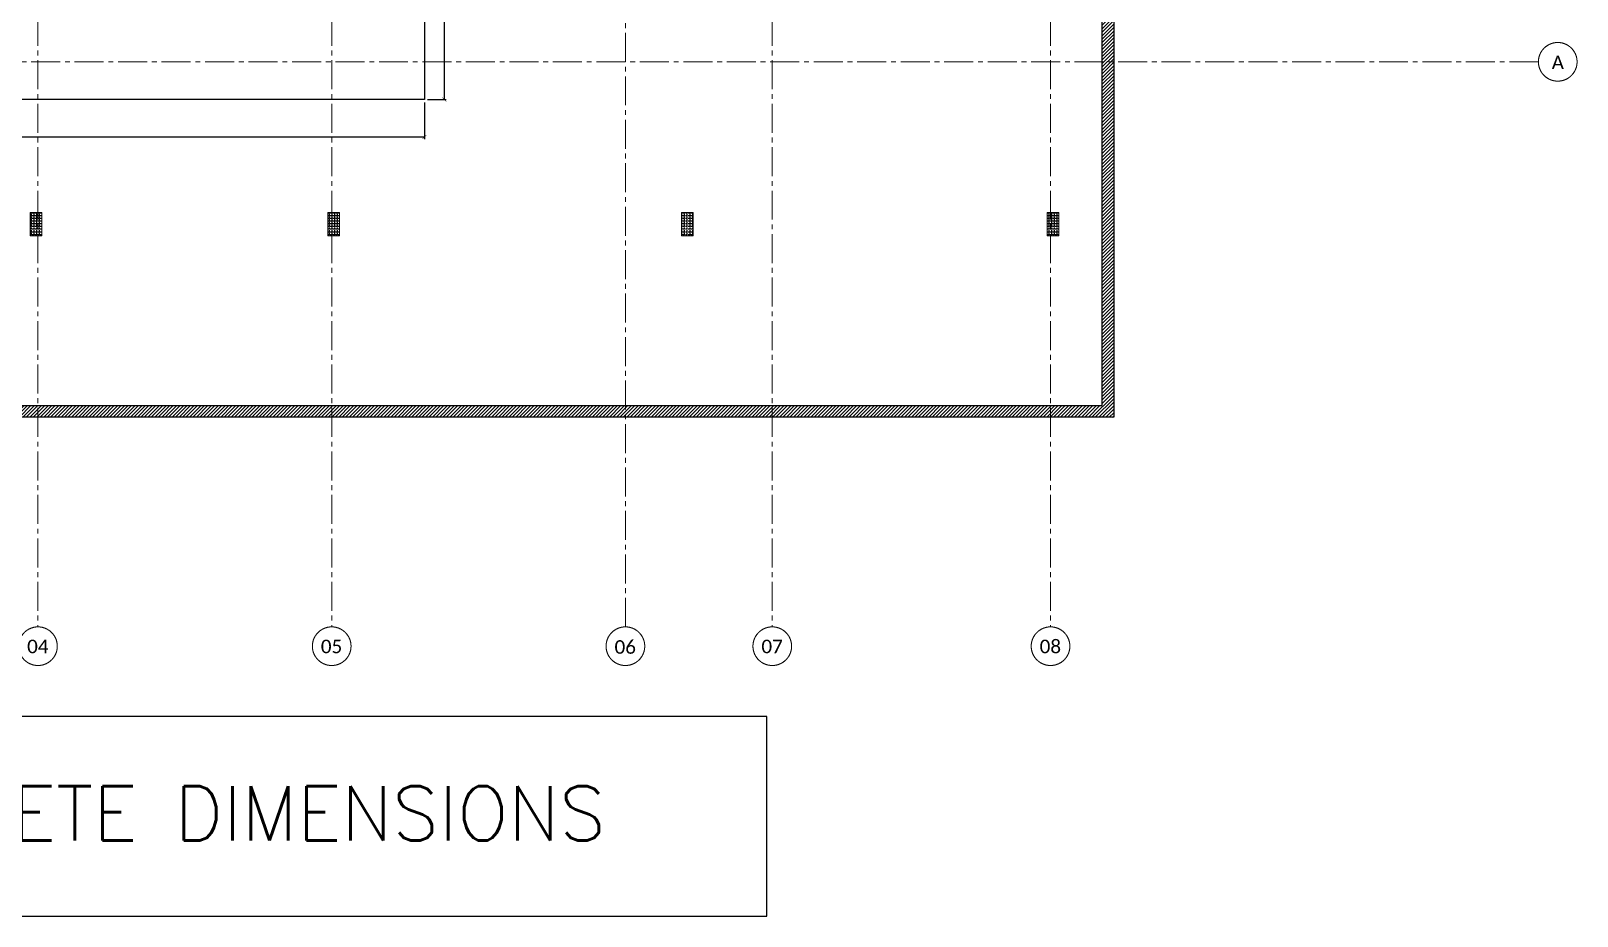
# Model space of a CAD drawing. Header units: millimetres. Extents: x -967280 to 3852, y 2833 to 1955156.
# Drawn here: x -621011 to -581004, y 365125 to 388037 of the extents above; entities that cross this region are included whole.
import ezdxf

# ---------------------------------------------------------------- set-up
doc = ezdxf.new("R2010")
doc.units = ezdxf.units.MM
doc.header["$LTSCALE"] = 1000
doc.header["$PDMODE"] = 35
doc.header["$PDSIZE"] = 25
doc.linetypes.add('Columns_Structural070816$0$CENTER2', pattern=[1.125, 0.75, -0.125, 0.125, -0.125])
doc.linetypes.add('HRZN_Line-Ptrn-Sold', pattern=[9144001.0, 9144000.0, -1])
for name, color, linetype in [('_N-DIM 3', 7, 'Continuous'), ('A-ANNO-TEXT-25', 7, 'Continuous'), ('R.C. footing', 4, 'Continuous'), ('S - BATH Hach', 1, 'Continuous'), ('S - col hach', 1, 'Continuous'), ('S -Beams', 2, 'Continuous')]:
    doc.layers.add(name, color=color, linetype=linetype)
for name, color, linetype, lineweight in [('A-AX-ATT-100', 7, 'HRZN_Line-Ptrn-Sold', 18), ('S - column', 6, 'Continuous', 60), ('ST-000-AXIS', 9, 'Columns_Structural070816$0$CENTER2', 9)]:
    doc.layers.add(name, color=color, linetype=linetype, lineweight=lineweight)
doc.styles.add('Calibri_2', font='calibri.ttf', dxfattribs={"height": 300})
doc.styles.add('ROMANC', font='romanc.shx')
doc.styles.add('TUNELNO', font='romans.shx', dxfattribs={"width": 0.9})
doc.dimstyles.new('Copy(2) of DSEC', dxfattribs={"dimtxt": 200, "dimasz": 100, "dimexe": 50, "dimexo": 80, "dimgap": 100, "dimtad": 1, "dimdec": 0, "dimrnd": 5, "dimzin": 0, "dimdsep": 46, "dimtxsty": 'TUNELNO', "dimblk": 'ARCHTICK', "dimcen": 0.09, "dimclrd": 1, "dimclre": 1, "dimclrt": 3, "dimadec": 0, "dimazin": 0, "dimtfac": 0.78125, "dimtdec": 0, "dimtix": 1, "dimtmove": 2, "dimatfit": 3, "dimldrblk": 'ARCHTICK', "dimfxl": 1, "dimtolj": 1, "dimtzin": 0, "dimarcsym": 0})
pattern_1 = [(90, (-416898.87, -510339.72), (-69.85, 4e-15), [50.8, -19.05]), (180, (-416898.87, -510339.72), (-9e-15, -69.85), [50.8, -19.05])]

# ---------------------------------------------------------------- blocks, each defined once
blk = doc.blocks.new('A$C46269fcd new')
at = {"layer": 'S - BATH Hach', "ltscale": 30, "transparency": 33554483}
h = blk.add_hatch(dxfattribs=at)
h.set_pattern_fill('ANSI31', color=1, scale=20)
h.set_pattern_definition([(45, (643184.17, -484711.8), (-44.9012806, 44.9012806), [])])
h.paths.add_polyline_path([(47835, 35800), (47835, -9200), (-6100, -9200), (-6100, 35800), (-5800, 35800), (-5800, -8900), (47535, -8900), (47535, 35800)])
at = {"layer": 'S - col hach', "true_color": 0xcd6928}
h = blk.add_hatch(dxfattribs=at)
h.set_pattern_fill('ANGLE', color=32, scale=10, angle=90)
h.set_pattern_definition(pattern_1)
h.paths.add_polyline_path([(20100, -3900), (19800, -3900), (19800, -4500), (20100, -4500)])
h = blk.add_hatch(dxfattribs=at)
h.set_pattern_fill('ANGLE', color=32, scale=10, angle=90)
h.set_pattern_definition([(90, (-416798.87, -510339.72), (-69.85, 4e-15), [50.8, -19.05]), (180, (-416798.87, -510339.72), (-9e-15, -69.85), [50.8, -19.05])])
h.paths.add_polyline_path([(27800, -3900), (27500, -3900), (27500, -4500), (27800, -4500)])
h = blk.add_hatch(dxfattribs=at)
h.set_pattern_fill('ANGLE', color=32, scale=10, angle=90)
h.set_pattern_definition(pattern_1)
h.paths.add_polyline_path([(36950, -3900), (36650, -3900), (36650, -4500), (36950, -4500)])
h = blk.add_hatch(dxfattribs=at)
h.set_pattern_fill('ANGLE', color=32, scale=10, angle=90)
h.set_pattern_definition(pattern_1)
h.paths.add_polyline_path([(46415, -3900), (46115, -3900), (46115, -4500), (46415, -4500)])
at = {"layer": 'R.C. footing', "color": 4, "ltscale": 30}
blk.add_lwpolyline([(47835, 35800), (47835, -9200), (-6100, -9200), (-6100, 35800), (-5800, 35800), (-5800, -8900), (47535, -8900), (47535, 35800)], close=True, dxfattribs=at)
at = {"layer": 'S - column', "lineweight": 15}
for points in [[(20100, -3900), (19800, -3900), (19800, -4500), (20100, -4500)], [(27800, -3900), (27500, -3900), (27500, -4500), (27800, -4500)], [(36950, -3900), (36650, -3900), (36650, -4500), (36950, -4500)], [(46415, -3900), (46115, -3900), (46115, -4500), (46415, -4500)]]:
    blk.add_lwpolyline(points, close=True, dxfattribs=at)
blk = doc.blocks.new('_ArchTick')
at = {"color": 0, "linetype": 'ByBlock', "const_width": 0.15}
blk.add_lwpolyline([(-0.5, -0.5), (0.5, 0.5)], dxfattribs=at)
blk = doc.blocks.new('*D498')
at = {"layer": '_N-DIM 3', "color": 1, "lineweight": -2, "ltscale": 30, "transparency": 16777216}
for p, q in [((-610749, 393137), (-610265, 393137)), ((-610315, 393137), (-610315, 386262)), ((-610749, 386262), (-610265, 386262))]:
    blk.add_line(p, q, dxfattribs=at)
at = {"layer": 'Defpoints', "color": 0, "ltscale": 30, "transparency": 16777216}
for p in [(-610829, 393137), (-610829, 386262), (-610315, 386262)]:
    blk.add_point(p, dxfattribs=at)
at = {"layer": '_N-DIM 3', "color": 1, "lineweight": -2, "ltscale": 30, "transparency": 16777216, "xscale": 100, "yscale": 100, "zscale": 100}
for p, rotation in [((-610315, 393137), 90), ((-610315, 386262), 270)]:
    blk.add_blockref('_ArchTick', p, dxfattribs=dict(at, rotation=rotation))
at = {"layer": '_N-DIM 3', "color": 3, "ltscale": 30, "transparency": 16777216, "insert": (-610515, 389700), "char_height": 200, "attachment_point": 5, "rotation": 90, "style": 'TUNELNO'}
blk.add_mtext('\\A1;6875', dxfattribs=at)
blk = doc.blocks.new('*D499')
at = {"layer": '_N-DIM 3', "color": 1, "lineweight": -2, "ltscale": 30, "transparency": 16777216}
for p, q in [((-634645, 386182), (-634645, 385238)), ((-610829, 386182), (-610829, 385238)), ((-610829, 385288), (-634645, 385288))]:
    blk.add_line(p, q, dxfattribs=at)
at = {"layer": 'Defpoints', "color": 0, "ltscale": 30, "transparency": 16777216}
for p in [(-634645, 386262), (-610829, 386262), (-634645, 385288)]:
    blk.add_point(p, dxfattribs=at)
at = {"layer": '_N-DIM 3', "color": 1, "lineweight": -2, "ltscale": 30, "transparency": 16777216, "xscale": 100, "yscale": 100, "zscale": 100, "rotation": 180}
blk.add_blockref('_ArchTick', (-634645, 385288), dxfattribs=at)
at = {"layer": '_N-DIM 3', "color": 1, "lineweight": -2, "ltscale": 30, "transparency": 16777216, "xscale": 100, "yscale": 100, "zscale": 100}
blk.add_blockref('_ArchTick', (-610829, 385288), dxfattribs=at)
at = {"layer": '_N-DIM 3', "color": 3, "ltscale": 30, "transparency": 16777216, "insert": (-622737, 385488), "char_height": 200, "attachment_point": 5, "style": 'TUNELNO'}
blk.add_mtext('\\A1;23815', dxfattribs=at)
blk = doc.blocks.new('Grid - HRZN_G-Datm-Grid-Head-1554275-FIRST FLOOR FFL_1_')
at = {"layer": 'A-AX-ATT-100'}
blk.add_circle((0, 0), 5, dxfattribs=at)
blk = doc.blocks.new('AXES-00')
at = {"layer": 'ST-000-AXIS'}
for p, q in [((536898.9, 750979.6), (536898.9, 695813.8)), ((544498.9, 750979.6), (544498.9, 695813.8)), ((552098.9, 695813.8), (552098.9, 750979.6)), ((555898.9, 750979.6), (555898.9, 695813.8)), ((563098.9, 750979.6), (563098.9, 695813.8)), ((575723.2, 710439.7), (505674.3, 710439.7))]:
    blk.add_line(p, q, dxfattribs=at)
at = {"layer": 'A-AX-ATT-100'}
for p, xscale, yscale, zscale, rotation in [((576223.2, 710439.7), 100.0000000000001, 100.0000000000001, 100.0000000000001, 90), ((536898.9, 695313.8), 99.99999999999993, 99.99999999999993, 99.99999999999993, 180), ((544498.9, 695313.8), 99.99999999999993, 99.99999999999993, 99.99999999999993, 180), ((555898.9, 695313.8), 99.99999999999993, 99.99999999999993, 99.99999999999993, 180), ((563098.9, 695313.8), 99.99999999999993, 99.99999999999993, 99.99999999999993, 180)]:
    blk.add_blockref('Grid - HRZN_G-Datm-Grid-Head-1554275-FIRST FLOOR FFL_1_', p, dxfattribs=dict(at, xscale=xscale, yscale=yscale, zscale=zscale, rotation=rotation))
at = {"layer": 'A-AX-ATT-100', "xscale": 99.99999999999993, "yscale": 99.99999999999993, "zscale": 99.99999999999993}
blk.add_blockref('Grid - HRZN_G-Datm-Grid-Head-1554275-FIRST FLOOR FFL_1_', (552098.9, 695313.8), dxfattribs=at)
at = {"layer": 'A-AX-ATT-100', "linetype": 'Continuous', "lineweight": 13, "char_height": 350, "attachment_point": 1, "style": 'Calibri_2'}
for s, insert, width in [('A', (576067.7, 710601), 384.81), ('04', (536618, 695481.8), 673.417), ('05', (544218, 695481.8), 673.417), ('06', (551817.7, 695468.8), 673.417), ('07', (555618, 695481.8), 673.417), ('08', (562818, 695481.8), 673.417)]:
    blk.add_mtext(s, dxfattribs=dict(at, insert=insert, width=width))

msp = doc.modelspace()

# ---------------------------------------------------------------- linework, layer by layer
at = {"layer": 'R.C. footing'}
msp.add_lwpolyline([(-610828.7, 393137.4), (-610828.7, 386262.3), (-634632, 386262.3), (-634632, 414787.3), (-610828.7, 414787.3), (-610828.7, 404237.4), (-606038.1, 404237.4), (-606038.1, 396837.4), (-609078.7, 396837.4), (-609078.7, 393137.4)], close=True, dxfattribs=at)
at = {"layer": 'S -Beams'}
msp.add_lwpolyline([(-633938.3, 365125.2), (-601971.8, 365125.2), (-601971.8, 370288), (-633938.3, 370288)], close=True, dxfattribs=at)

# ---------------------------------------------------------------- block references
at = {"layer": '_N-DIM 3', "color": 6, "linetype": 'Continuous', "ltscale": 30}
msp.add_blockref('AXES-00', (-1157727.6, -323202.4), dxfattribs=at)
at = {"layer": 'S - column', "color": 7, "true_color": 0xffffff}
msp.add_blockref('A$C46269fcd new', (-640828.7, 387237.4), dxfattribs=at)

# ---------------------------------------------------------------- texts
at = {"layer": 'A-ANNO-TEXT-25', "insert": (-633258.6, 368485.8), "char_height": 1400, "attachment_point": 1, "style": 'ROMANC'}
msp.add_mtext_dynamic_manual_height_columns('{\\Fsimplex|c0;RAFT CONCRETE DIMENSIONS}', width=31286.765, gutter_width=8268.9, heights=[-1400], dxfattribs=at)

# ---------------------------------------------------------------- dimensions: what is measured, and where the dimension line sits
at = {"layer": '_N-DIM 3', "ltscale": 30}
dim = msp.add_linear_dim(base=(-610315.4, 386262.3), p1=(-610828.7, 393137.4), p2=(-610828.7, 386262.3), angle=90, dimstyle='Copy(2) of DSEC', dxfattribs=at)
dim.commit()
dim.dimension.update_dxf_attribs({"geometry": '*D498', "text_midpoint": (-610515.4, 389699.8)})
dim = msp.add_linear_dim(base=(-634645.2307, 385287.939), p1=(-610828.6901, 386262.303), p2=(-634645.2307, 386262.303), dimstyle='Copy(2) of DSEC', dxfattribs=at)
dim.commit()
dim.dimension.update_dxf_attribs({"geometry": '*D499', "text_midpoint": (-622736.9604, 385487.939)})

doc.saveas('drawing.dxf')
